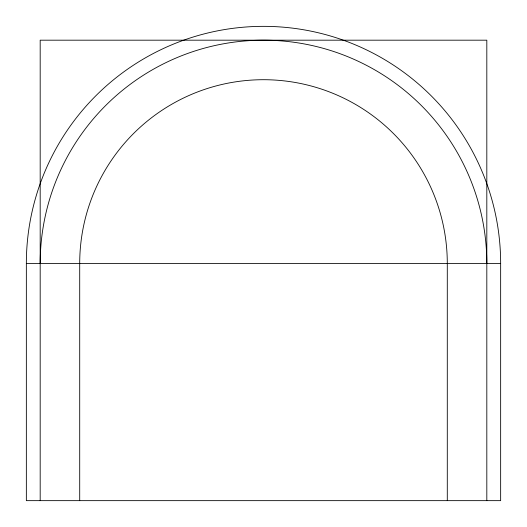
<?xml version="1.0" encoding="UTF-8"?>
<svg xmlns="http://www.w3.org/2000/svg" width="527" height="527" viewBox="0 0 527 527"><rect width="100%" height="100%" fill="white"/><g stroke="black" fill="none" stroke-linecap="round" stroke-linejoin="round"><path stroke-width="0.79" d="M26.35 263.5L500.65 263.5L500.65 500.65L26.35 500.65L26.35 263.5A237.15 237.15 0 0 1 263.5 26.35A237.15 237.15 0 0 1 500.65 263.5M486.816 500.65L486.816 40.184L40.184 40.184L40.184 500.65M447.291 500.65L447.291 263.5A183.791 183.791 0 0 0 263.5 79.709A183.791 183.791 0 0 0 79.709 263.5L79.709 500.65M40.184 263.5A223.316 223.316 0 0 1 263.5 40.184A223.316 223.316 0 0 1 486.816 263.5"/></g></svg>
